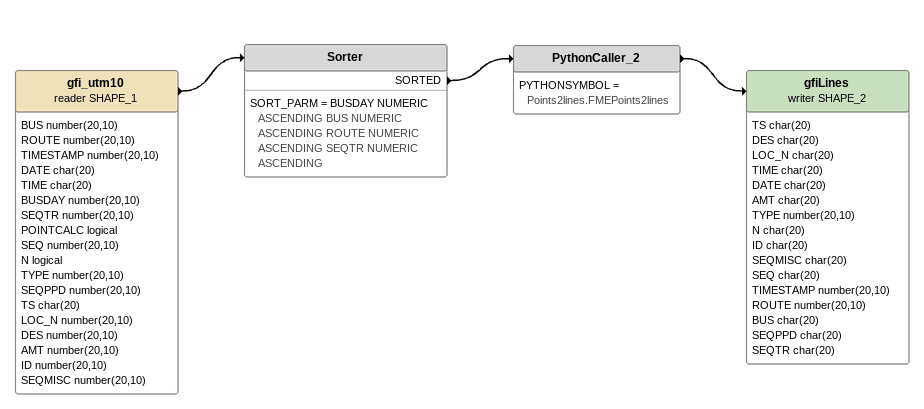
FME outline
gfi_utm10 (reader SHAPE_1)
    attributes: BUS number(20,10), ROUTE number(20,10), TIMESTAMP number(20,10), DATE char(20), TIME char(20), BUSDAY number(20,10), SEQTR number(20,10), POINTCALC logical, SEQ number(20,10), N logical, TYPE number(20,10), SEQPPD number(20,10), TS char(20), LOC_N number(20,10), DES number(20,10), AMT number(20,10), ID number(20,10), SEQMISC number(20,10)
    -> Sorter
Sorter
    SORT_PARM = BUSDAY NUMERIC ASCENDING BUS NUMERIC ASCENDING ROUTE NUMERIC ASCENDING SEQTR NUMERIC ASCENDING
    SORTED -> PythonCaller_2
PythonCaller_2
    PYTHONSYMBOL = Points2lines.FMEPoints2lines
    -> gfiLines (writer SHAPE_2)
gfiLines (writer SHAPE_2)
    attributes: TS char(20), DES char(20), LOC_N char(20), TIME char(20), DATE char(20), AMT char(20), TYPE number(20,10), N char(20), ID char(20), SEQMISC char(20), SEQ char(20), TIMESTAMP number(20,10), ROUTE number(20,10), BUS char(20), SEQPPD char(20), SEQTR char(20)
